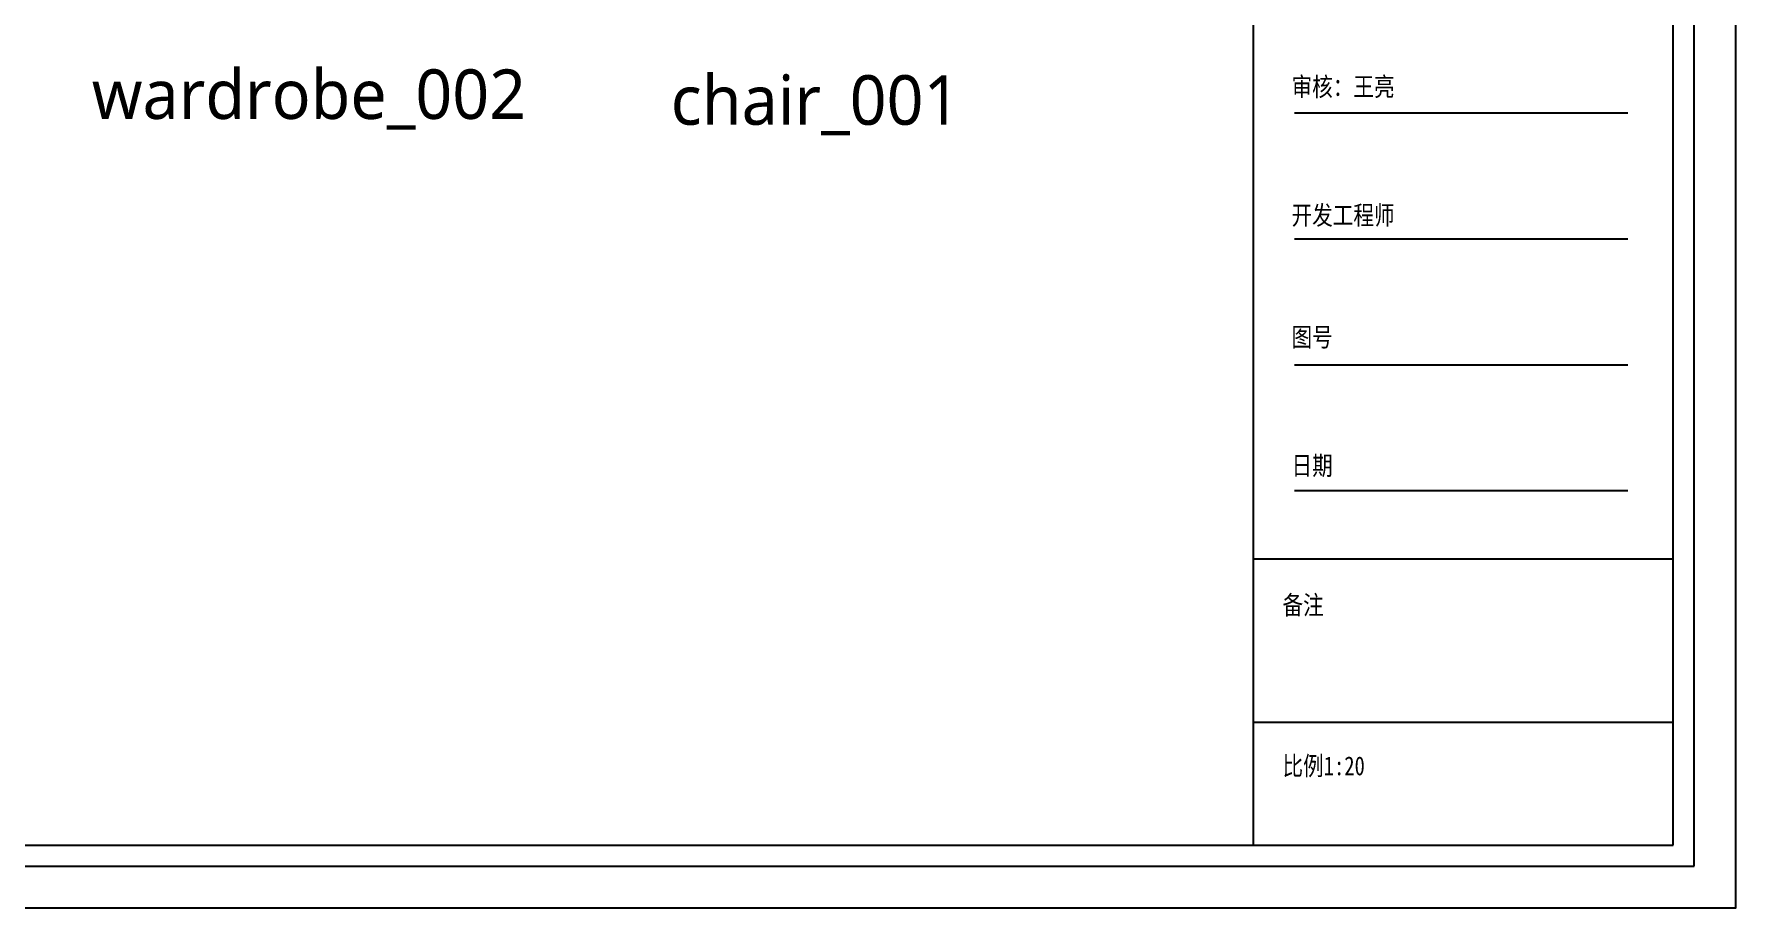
# Model space of a CAD drawing. Extents: x 23971 to 232415, y -48119 to 67869.
# Drawn here: x 186036 to 189335, y -10288 to -8595 of the extents above; entities that cross this region are included whole.
import ezdxf

# ---------------------------------------------------------------- set-up
doc = ezdxf.new("R2010")
doc.units = 0
doc.header["$LTSCALE"] = 1000
doc.header["$MEASUREMENT"] = 0
doc.styles.get("Standard").update_dxf_attribs({"font": 'gbenor.shx', "bigfont": 'gbcbig.shx'})
doc.styles.add('WJ', font='', dxfattribs={"width": 0.8, "height": 135})
doc.styles.get('WJ').set_extended_font_data('FangSong_GB2312')

# ---------------------------------------------------------------- blocks, each defined once
blk = doc.blocks.new('20kuang')
at = {"color": 251}
for p, q in [((-187899.8, 28516.8), (-187899.8, 32554.2)), ((-193665.6, 28516.8), (-187899.8, 28516.8))]:
    blk.add_line(p, q, dxfattribs=at)
for p, q in [((-188753.7, 28557.5), (-188753.7, 32513.5)), ((-187940.5, 28557.5), (-187940.5, 32513.5)), ((-188674.5, 29976.5), (-188028.2, 29976.5)), ((-188674.5, 29732.5), (-188028.2, 29732.5)), ((-188674.5, 29488.5), (-188028.2, 29488.5)), ((-188674.5, 29244.6), (-188028.2, 29244.6)), ((-188753.7, 29112.2), (-187940.5, 29112.2)), ((-188753.7, 28795.7), (-187940.5, 28795.7)), ((-193624.9, 28557.5), (-187940.5, 28557.5))]:
    blk.add_line(p, q)
blk.add_lwpolyline([(-193758.5, 28435.5), (-187818.5, 28435.5), (-187818.5, 32635.5), (-193758.5, 32635.5)], close=True)
at = {"attachment_point": 1, "style": 'WJ'}
for s, insert, char_height, width in [('{\\fSimSun|b0|i0|c134|p2;审核：王亮}', (-188679.9, 30045.6), 36.595, 218.902), ('{\\fSimSun|b0|i0|c134|p2;开发工程师}', (-188679.9, 29796.5), 36.595, 218.902), ('图号', (-188679.9, 29560.3), 36.59, 218.902), ('日期', (-188679.9, 29311.3), 36.59, 218.902), ('{\\fSimSun|b0|i0|c134|p2;备注}', (-188697.4, 29041), 36.595, 291.743), ('{\\fSimSun|b0|i0|c134|p2;比例1:20}', (-188697.4, 28729.3), 36.595, 291.743)]:
    blk.add_mtext(s, dxfattribs=dict(at, insert=insert, char_height=char_height, width=width))

msp = doc.modelspace()

# ---------------------------------------------------------------- block references
at = {"color": 146}
msp.add_blockref('20kuang', (377153, -38724), dxfattribs=at)

# ---------------------------------------------------------------- texts
at = {"char_height": 96, "width": 745.875, "attachment_point": 1}
for s, insert in [('{\\fMicrosoft YaHei|b0|i0|c134|p34;wardrobe_002}', (186147.6, -8663.2)), ('{\\fMicrosoft YaHei|b0|i0|c134|p34;chair_001}', (187269.8, -8674.5))]:
    msp.add_mtext(s, dxfattribs=dict(at, insert=insert))

doc.saveas('drawing.dxf')
